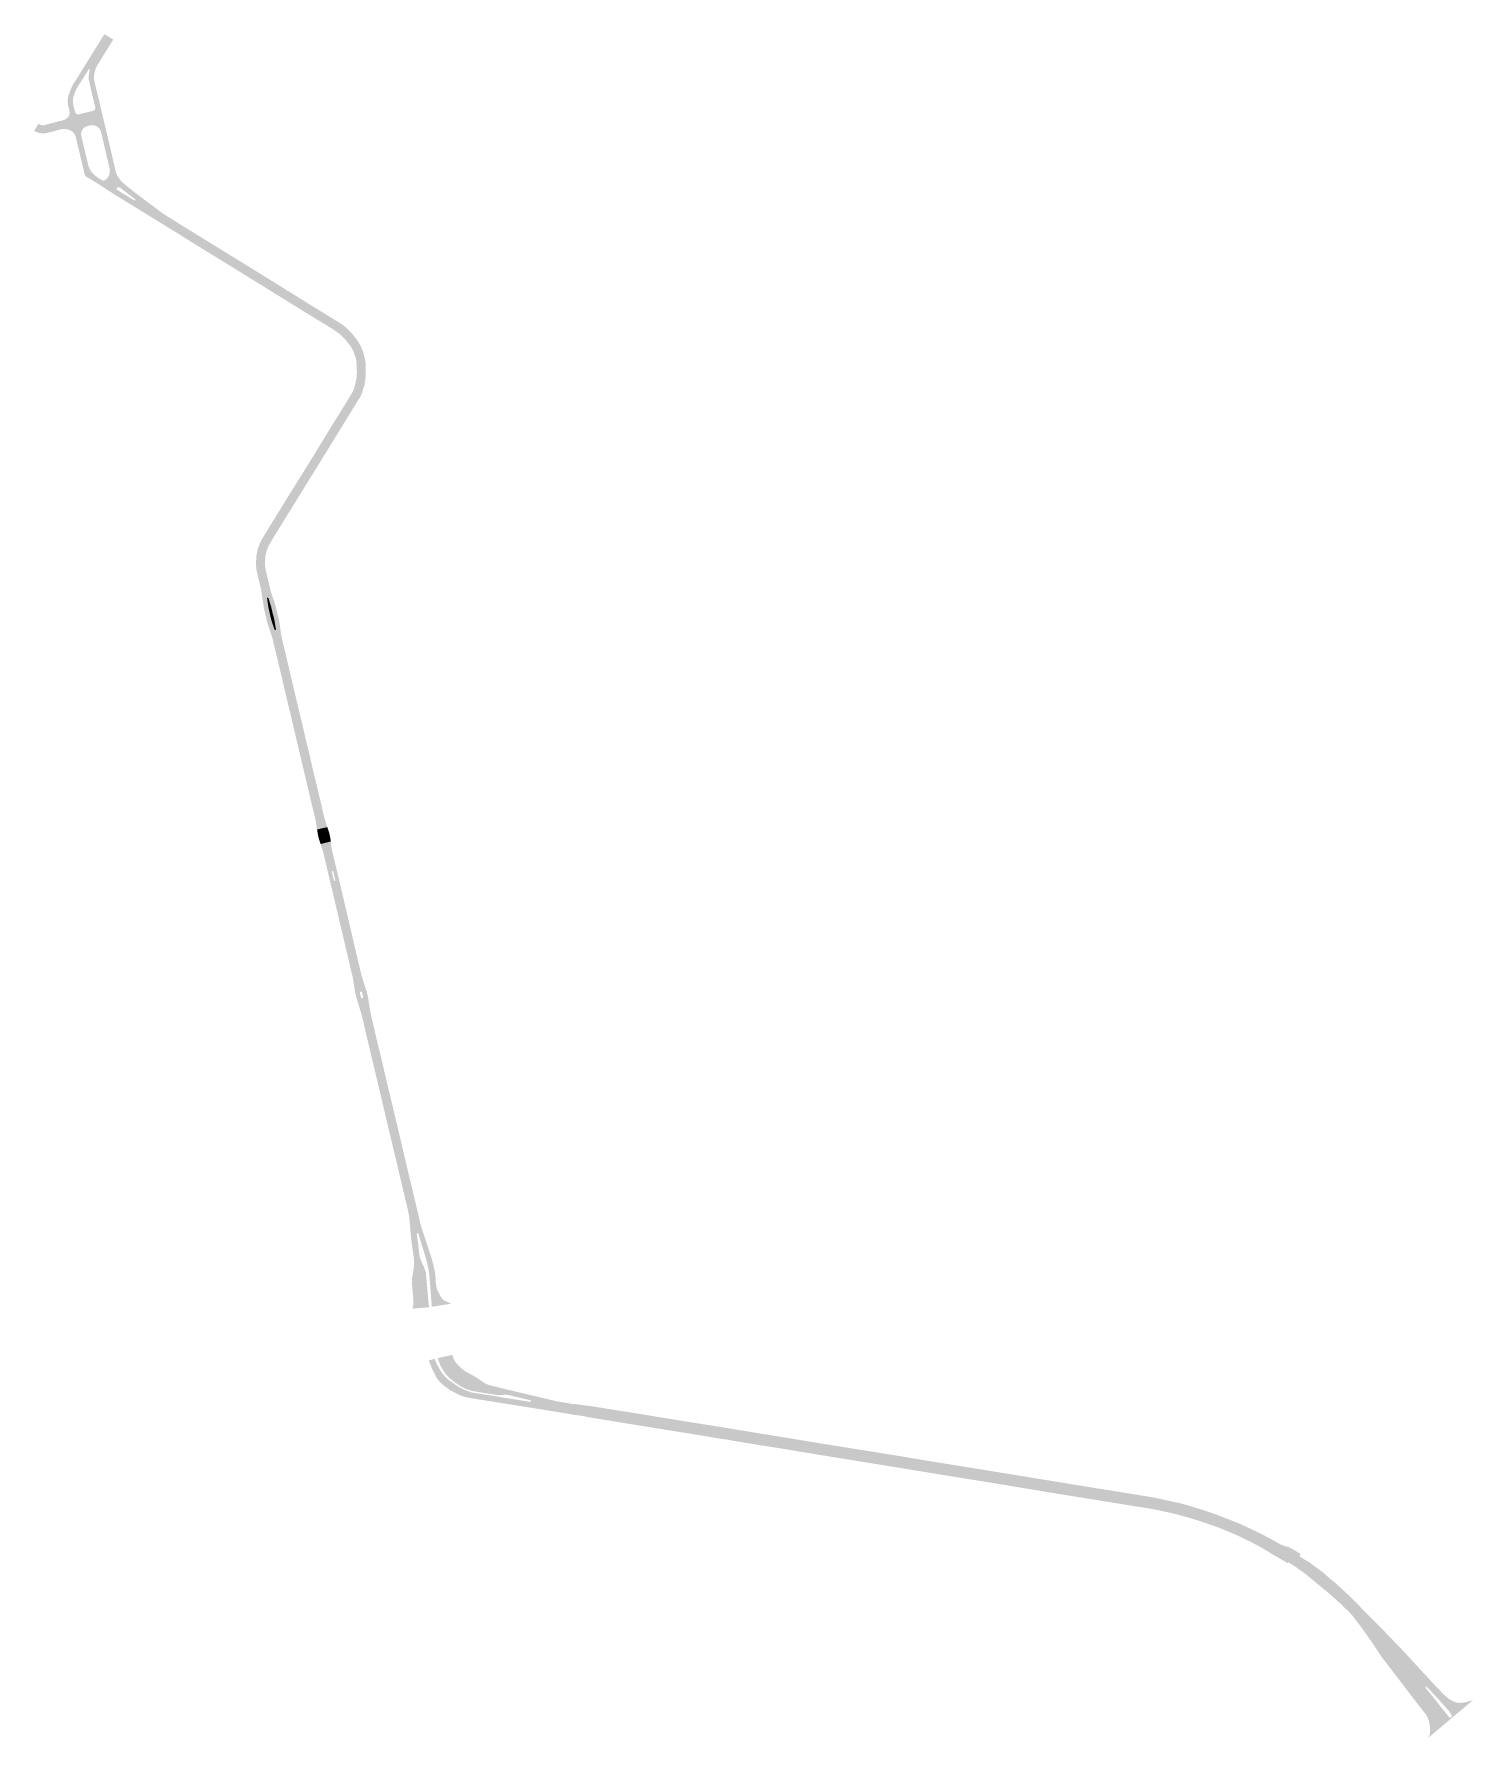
# Model space of a CAD drawing. Header units: inches. Extents: x 96691 to 101795, y 436648 to 442008.
# Drawn here: x 98371 to 99331, y 438273 to 439410 of the extents above; entities that cross this region are included whole.
import ezdxf

# ---------------------------------------------------------------- set-up
doc = ezdxf.new("R2010")
doc.units = ezdxf.units.IN
doc.header["$MEASUREMENT"] = 0

msp = doc.modelspace()

# ---------------------------------------------------------------- hatches: boundary and pattern name
h = msp.add_hatch(color=256)
h.paths.add_polyline_path([(98417.1, 439352.7), (98418.2, 439348.1), (98421.8, 439333), (98424.8, 439319.8), (98425.3, 439317.8), (98425.5, 439317.1), (98425.8, 439316.2), (98426.4, 439315), (98427.2, 439313.8), (98428.1, 439312.6), (98429, 439311.5), (98430.1, 439310.5), (98433.1, 439307.9), (98435.8, 439305.8), (98436.4, 439305.3), (98443.8, 439299.7), (98439.8, 439293.3), (98431.3, 439298.5), (98428.1, 439300.5), (98425.6, 439302), (98423.3, 439303.5), (98415.8, 439308.3), (98415.5, 439308.5), (98410.2, 439311.8), (98405.3, 439314.8), (98404.8, 439315.1), (98402.8, 439323.4), (98399.2, 439338.5), (98398.7, 439340.6), (98398.5, 439341.4), (98398.2, 439342.2), (98397.7, 439343.1), (98397.2, 439343.8), (98396.4, 439344.6), (98395.5, 439345.3), (98394.9, 439345.6), (98394.2, 439345.8), (98392.3, 439346.3), (98389.5, 439346.4), (98387.1, 439345.8), (98386.8, 439345.7), (98380, 439343.9), (98379.1, 439343.7), (98378, 439343.5), (98376.8, 439343.5), (98375.6, 439343.5), (98374.5, 439343.8), (98373.2, 439344.1), (98371.8, 439344.6), (98370.8, 439345.1), (98373.6, 439349.8), (98374.1, 439349.5), (98374.5, 439349.4), (98374.8, 439349.2), (98375.2, 439349.1), (98375.6, 439349), (98376, 439349), (98376.4, 439348.9), (98376.8, 439348.9), (98377.1, 439348.9), (98377.5, 439349), (98377.9, 439349.1), (98388.2, 439351.8), (98390.2, 439352.3), (98391, 439352.5), (98391.4, 439352.7), (98391.8, 439352.9), (98392.2, 439353.1), (98392.5, 439353.3), (98392.8, 439353.6), (98393.1, 439353.9), (98393.4, 439354.2), (98393.7, 439354.6), (98393.9, 439354.9), (98394.1, 439355.3), (98394.2, 439355.7), (98394.4, 439356.1), (98394.4, 439356.5), (98394.5, 439357), (98394.5, 439357.4), (98394.5, 439357.8), (98394.4, 439358.2), (98394.4, 439358.6), (98394.3, 439358.9), (98394, 439360.1), (98393.5, 439362.2), (98393.5, 439362.4), (98393.4, 439362.6), (98393.4, 439362.8), (98393.4, 439363), (98393.3, 439363.2), (98393.3, 439363.4), (98393.3, 439363.6), (98393.2, 439363.8), (98393.2, 439364), (98393.2, 439364.3), (98393.2, 439364.5), (98393.2, 439364.7), (98393.2, 439364.9), (98393.2, 439365.1), (98393.2, 439365.3), (98393.2, 439365.5), (98393.2, 439365.7), (98393.2, 439366), (98393.2, 439366.2), (98393.3, 439366.4), (98393.3, 439366.6), (98393.3, 439366.8), (98393.3, 439367), (98393.4, 439367.2), (98393.4, 439367.4), (98393.5, 439367.6), (98393.5, 439367.8), (98393.7, 439368.7), (98393.9, 439369.4), (98394.2, 439370), (98394.4, 439370.7), (98394.6, 439371.3), (98394.9, 439372), (98395.1, 439372.6), (98395.4, 439373.3), (98395.7, 439373.9), (98396, 439374.5), (98396.3, 439375.2), (98396.6, 439375.8), (98396.9, 439376.4), (98398, 439378), (98406.2, 439391.2), (98410.3, 439397.8), (98415.6, 439406.3), (98417.7, 439409.7), (98423.6, 439406.1), (98422.5, 439404.4), (98422, 439403.5), (98416.7, 439395), (98413.2, 439389.3), (98412.6, 439388.1), (98412.1, 439387.1), (98411.7, 439386), (98411.2, 439384.5), (98410.9, 439383.1), (98410.8, 439381.6), (98410.7, 439380.6), (98410.8, 439379.6), (98410.9, 439378.7), (98411.1, 439377.8), (98413.6, 439367.4), (98414, 439366), (98414.3, 439364.5), (98415, 439361.6), (98415.8, 439358.1), (98416.2, 439356.4), (98416.7, 439354.4), (98417.1, 439352.7)], flags=0)
h.paths.add_polyline_path([(98407.4, 439348.6), (98406.4, 439348.4), (98406.1, 439348.3), (98405.8, 439348.2), (98405.4, 439348), (98405.1, 439347.9), (98404.8, 439347.7), (98404.5, 439347.5), (98404.2, 439347.2), (98403.9, 439347), (98403.6, 439346.7), (98403.4, 439346.5), (98403.2, 439346.2), (98403, 439345.8), (98402.8, 439345.5), (98402.6, 439345.2), (98402.5, 439344.8), (98402.4, 439344.5), (98402.3, 439344.1), (98402.2, 439343.8), (98402.2, 439343.4), (98402.1, 439343), (98402.1, 439342.6), (98402.2, 439342.3), (98402.2, 439341.9), (98403.4, 439337), (98406.9, 439322.4), (98407, 439322), (98407.1, 439321.6), (98407.3, 439321.1), (98407.5, 439320.7), (98407.6, 439320.3), (98407.8, 439319.8), (98408.1, 439319.4), (98408.3, 439319), (98408.5, 439318.6), (98408.8, 439318.2), (98409.1, 439317.8), (98409.4, 439317.5), (98409.7, 439317.1), (98410, 439316.7), (98410.3, 439316.4), (98410.6, 439316.1), (98411, 439315.8), (98411.3, 439315.4), (98411.7, 439315.1), (98412, 439314.9), (98412.4, 439314.6), (98414.2, 439313.4), (98416, 439312.3), (98416.2, 439312.2), (98416.5, 439312.1), (98416.9, 439312), (98417.3, 439312), (98417.7, 439312.1), (98418, 439312.3), (98418.3, 439312.5), (98418.6, 439312.7), (98418.9, 439313), (98419.2, 439313.2), (98419.5, 439313.5), (98419.7, 439313.9), (98420, 439314.2), (98420.2, 439314.5), (98420.4, 439314.9), (98420.6, 439315.2), (98420.8, 439315.6), (98421, 439316), (98421.1, 439316.4), (98421.2, 439316.8), (98421.3, 439317), (98421.3, 439317.4), (98421.3, 439317.9), (98421.4, 439318.4), (98421.3, 439318.9), (98421.3, 439319.4), (98421.2, 439319.9), (98421.1, 439320.4), (98421, 439320.7), (98418, 439333.6), (98417.7, 439334.8), (98415.5, 439344.1), (98415.5, 439344.2), (98415.5, 439344.3), (98415.4, 439344.6), (98415.3, 439345), (98415.1, 439345.3), (98415, 439345.7), (98414.8, 439346.1), (98414.5, 439346.4), (98414.3, 439346.7), (98414, 439347), (98413.7, 439347.3), (98413.4, 439347.6), (98413.1, 439347.8), (98412.8, 439348.1), (98412.4, 439348.3), (98412, 439348.4), (98411.7, 439348.6), (98411.3, 439348.7), (98410.9, 439348.8), (98410.5, 439348.9), (98410.1, 439348.9), (98409.7, 439349), (98409.3, 439349), (98408.9, 439348.9), (98408.5, 439348.9), (98407.4, 439348.6)], flags=0)
h.paths.add_polyline_path([(98400.5, 439356.2), (98410, 439358.5), (98410.8, 439358.9), (98411.3, 439359.4), (98411.6, 439360.2), (98411.6, 439360.9), (98411.5, 439361.3), (98410.3, 439366.1), (98409, 439371.7), (98407.6, 439377.7), (98407.4, 439378.8), (98407.2, 439379.8), (98407.2, 439381), (98407.3, 439382.3), (98407.5, 439383.9), (98407.8, 439385.2), (98408, 439385.8), (98407.7, 439386.2), (98407.3, 439386.3), (98401.3, 439376.8), (98400.7, 439376), (98399.4, 439373.7), (98398.5, 439371.9), (98397.8, 439370.2), (98397.3, 439368.8), (98396.9, 439367.3), (98396.7, 439365.9), (98396.7, 439364.4), (98396.9, 439363), (98396.9, 439362.8), (98398.1, 439357.8), (98398.4, 439357.1), (98399, 439356.5), (98399.7, 439356.2), (98400.5, 439356.2)], flags=0)
h.paths.add_polyline_path([(98428.5, 439307), (98428, 439307.3), (98427.9, 439307.4), (98427.5, 439307.5), (98427.1, 439307.5), (98426.7, 439307.5), (98426.4, 439307.3), (98426.1, 439307.1), (98425.8, 439306.7), (98425.7, 439306.4), (98425.8, 439306.1), (98425.9, 439306), (98427.2, 439305.2), (98429.9, 439303.5), (98433.2, 439301.5), (98437.6, 439298.8), (98437.8, 439298.7), (98438.2, 439298.8), (98438.3, 439299.2), (98438.2, 439299.5), (98438.1, 439299.6), (98434, 439302.8), (98430.9, 439305.1), (98428.5, 439307)], flags=0)
for points in [[(98465.4, 439284.6), (98467.9, 439283), (98475.2, 439278.5), (98475.7, 439278.2), (98491.4, 439268.5), (98500, 439263.2), (98508, 439258.3), (98509, 439257.7), (98517.5, 439252.4), (98526.2, 439247), (98535.8, 439241.1), (98539.2, 439238.9), (98540.9, 439237.9), (98543.7, 439236.2), (98547.7, 439233.6), (98549.4, 439232.6), (98554.4, 439229.5), (98551.2, 439224.4), (98548.3, 439226.2), (98544.3, 439228.7), (98540.4, 439231.1), (98533.6, 439235.3), (98523.2, 439241.8), (98514.5, 439247.1), (98506, 439252.4), (98504.9, 439253.1), (98500, 439256.1), (98492.7, 439260.6), (98488.3, 439263.3), (98472.1, 439273.3), (98467.1, 439276.5), (98460.3, 439280.6), (98455.5, 439283.6), (98449.5, 439287.3), (98445.9, 439289.5), (98439.8, 439293.3), (98443.8, 439299.7), (98445.7, 439298.2), (98448.6, 439296.1), (98455, 439291.3), (98456.6, 439290.1), (98457.6, 439289.5), (98458.3, 439289), (98461, 439287.3), (98465.4, 439284.6)], [(98587, 439165.6), (98582.7, 439158.6), (98571.9, 439141.1), (98561.7, 439124.4), (98559, 439120.1), (98551.4, 439107.8), (98546.6, 439100), (98545.5, 439098.2), (98541.3, 439091.4), (98539.3, 439088.3), (98538.1, 439086.3), (98533, 439089.5), (98537.5, 439096.8), (98539.6, 439100.2), (98546.4, 439111.1), (98556.7, 439127.7), (98566.9, 439144.4), (98577.7, 439161.8), (98579.4, 439164.6), (98582, 439168.9), (98582.9, 439170.4), (98583.4, 439171.5), (98584.3, 439173.4), (98584.8, 439175.3), (98585.3, 439177.5), (98585.7, 439179.3), (98585.9, 439180.7), (98586, 439182.3), (98586.1, 439184.8), (98586, 439187.8), (98586, 439188), (98585.9, 439189.7), (98585.7, 439191.3), (98585.8, 439191.3), (98585.7, 439192.3), (98585.1, 439194.6), (98584.9, 439194.6), (98584.4, 439196.2), (98584, 439197.4), (98583.2, 439199.3), (98582.2, 439201), (98580.4, 439203.4), (98578.5, 439205.8), (98577.1, 439207.3), (98575.7, 439208.7), (98574, 439210.1), (98571.9, 439211.6), (98569.7, 439213.1), (98555.8, 439221.6), (98551.2, 439224.4), (98554.4, 439229.5), (98556.2, 439228.4), (98557.8, 439227.4), (98559.3, 439226.5), (98571.5, 439219), (98573.1, 439218), (98574.8, 439216.9), (98576.5, 439215.8), (98578.1, 439214.6), (98579, 439213.8), (98580.6, 439212.2), (98582.7, 439210.1), (98584, 439208.5), (98585.2, 439207), (98586.4, 439205.3), (98587.1, 439204.3), (98587.5, 439203.7), (98588.5, 439201.9), (98589, 439200.7), (98589.3, 439200.1), (98590.1, 439198), (98590.7, 439196.1), (98591.2, 439194.2), (98591.6, 439192.3), (98591.9, 439190.3), (98592, 439188.3), (98592, 439186), (98592, 439183.2), (98591.9, 439180.7), (98591.6, 439178.2), (98591.2, 439176), (98590.9, 439174.8), (98590.3, 439172.9), (98589.7, 439171), (98589, 439169.1), (98588.1, 439167.3), (98587, 439165.6)], [(98527.1, 439033.4), (98528.9, 439027.8), (98527.1, 439027.3), (98526.2, 439033.2), (98526.2, 439033.2), (98526.2, 439033.2), (98526.2, 439033.2), (98526.2, 439033.2), (98526.2, 439033.2), (98526.2, 439033.2), (98526.2, 439033.2), (98526.2, 439033.2), (98526.2, 439033.3), (98526.2, 439033.3), (98526.2, 439033.3), (98526.2, 439033.3), (98526.2, 439033.3), (98526.2, 439033.3), (98526.2, 439033.3), (98526.2, 439033.3), (98526.2, 439033.3), (98526.2, 439033.3), (98526.2, 439033.3), (98526.2, 439033.3), (98526.2, 439033.3), (98526.2, 439033.3), (98526.2, 439033.4), (98526.2, 439033.4), (98526.2, 439033.4), (98526.2, 439033.4), (98526.2, 439033.4), (98526.2, 439033.4), (98526.2, 439033.4), (98526.2, 439033.4), (98526.2, 439033.4), (98526.2, 439033.4), (98526.2, 439033.4), (98526.2, 439033.4), (98526.2, 439033.4), (98526.2, 439033.4), (98526.2, 439033.5), (98526.2, 439033.5), (98526.2, 439033.5), (98526.2, 439033.5), (98526.2, 439033.5), (98526.3, 439033.5), (98526.3, 439033.5), (98526.3, 439033.5), (98526.3, 439033.5), (98526.3, 439033.5), (98526.3, 439033.5), (98526.3, 439033.5), (98526.3, 439033.5), (98526.3, 439033.5), (98526.3, 439033.5), (98526.3, 439033.5), (98526.3, 439033.6), (98526.3, 439033.6), (98526.3, 439033.6), (98526.3, 439033.6), (98526.3, 439033.6), (98526.3, 439033.6), (98526.3, 439033.6), (98526.3, 439033.6), (98526.3, 439033.6), (98526.3, 439033.6), (98526.4, 439033.6), (98526.4, 439033.6), (98526.4, 439033.6), (98526.4, 439033.6), (98526.4, 439033.6), (98526.4, 439033.6), (98526.4, 439033.6), (98526.4, 439033.6), (98526.4, 439033.6), (98526.4, 439033.6), (98526.4, 439033.6), (98526.4, 439033.6), (98526.4, 439033.7), (98526.4, 439033.7), (98526.4, 439033.7), (98526.4, 439033.7), (98526.5, 439033.7), (98526.5, 439033.7), (98526.5, 439033.7), (98526.5, 439033.7), (98526.5, 439033.7), (98526.5, 439033.7), (98526.5, 439033.7), (98526.5, 439033.7), (98526.5, 439033.7), (98526.5, 439033.7), (98526.5, 439033.7), (98526.5, 439033.7), (98526.5, 439033.7), (98526.5, 439033.7), (98526.6, 439033.7), (98526.6, 439033.7), (98526.6, 439033.7), (98526.6, 439033.7), (98526.6, 439033.7), (98526.6, 439033.7), (98526.6, 439033.7), (98526.6, 439033.7), (98526.6, 439033.7), (98526.6, 439033.7), (98526.6, 439033.7), (98526.6, 439033.7), (98526.6, 439033.7), (98526.6, 439033.7), (98526.7, 439033.7), (98526.7, 439033.7), (98526.7, 439033.7), (98526.7, 439033.7), (98526.7, 439033.7), (98526.7, 439033.7), (98526.7, 439033.7), (98526.7, 439033.7), (98526.7, 439033.7), (98526.7, 439033.7), (98526.7, 439033.7), (98526.7, 439033.7), (98526.7, 439033.7), (98526.8, 439033.7), (98526.8, 439033.7), (98526.8, 439033.7), (98526.8, 439033.7), (98526.8, 439033.7), (98526.8, 439033.7), (98526.8, 439033.7), (98526.8, 439033.7), (98526.8, 439033.7), (98526.8, 439033.7), (98526.8, 439033.7), (98526.8, 439033.7), (98526.8, 439033.7), (98526.8, 439033.7), (98526.8, 439033.6), (98526.9, 439033.6), (98526.9, 439033.6), (98526.9, 439033.6), (98526.9, 439033.6), (98526.9, 439033.6), (98526.9, 439033.6), (98526.9, 439033.6), (98526.9, 439033.6), (98526.9, 439033.6), (98526.9, 439033.6), (98526.9, 439033.6), (98526.9, 439033.6), (98526.9, 439033.6), (98526.9, 439033.6), (98526.9, 439033.6), (98526.9, 439033.6), (98527, 439033.6), (98527, 439033.6), (98527, 439033.6), (98527, 439033.6), (98527, 439033.6), (98527, 439033.5), (98527, 439033.5), (98527, 439033.5), (98527, 439033.5), (98527, 439033.5), (98527, 439033.5), (98527, 439033.5), (98527, 439033.5), (98527, 439033.5), (98527, 439033.5), (98527, 439033.5), (98527, 439033.5), (98527, 439033.5), (98527, 439033.5), (98527, 439033.5), (98527, 439033.5), (98527, 439033.4), (98527, 439033.4), (98527, 439033.4), (98527.1, 439033.4), (98527.1, 439033.4), (98527.1, 439033.4), (98527.1, 439033.4), (98527.1, 439033.4), (98527.1, 439033.4)], [(98530.7, 439020.6), (98531.3, 439017.6), (98529.5, 439017.2), (98528.7, 439020.1), (98528, 439023), (98527.1, 439027.3), (98528.9, 439027.8), (98529.9, 439023.4), (98530.7, 439020.6)], [(98531.3, 439017.6), (98532.1, 439012.6), (98532.1, 439012.6), (98532.1, 439012.6), (98532.1, 439012.6), (98532.1, 439012.5), (98532.1, 439012.5), (98532.1, 439012.5), (98532.1, 439012.5), (98532.1, 439012.5), (98532.1, 439012.5), (98532.1, 439012.5), (98532.1, 439012.5), (98532.1, 439012.5), (98532.1, 439012.5), (98532.1, 439012.5), (98532.1, 439012.5), (98532.1, 439012.5), (98532.1, 439012.5), (98532.1, 439012.4), (98532.1, 439012.4), (98532.1, 439012.4), (98532.1, 439012.4), (98532.1, 439012.4), (98532.1, 439012.4), (98532.1, 439012.4), (98532.1, 439012.4), (98532.1, 439012.4), (98532.1, 439012.4), (98532, 439012.4), (98532, 439012.4), (98532, 439012.4), (98532, 439012.4), (98532, 439012.3), (98532, 439012.3), (98532, 439012.3), (98532, 439012.3), (98532, 439012.3), (98532, 439012.3), (98532, 439012.3), (98532, 439012.3), (98532, 439012.3), (98532, 439012.3), (98532, 439012.3), (98532, 439012.3), (98532, 439012.3), (98532, 439012.3), (98532, 439012.3), (98532, 439012.2), (98532, 439012.2), (98532, 439012.2), (98532, 439012.2), (98532, 439012.2), (98532, 439012.2), (98532, 439012.2), (98531.9, 439012.2), (98531.9, 439012.2), (98531.9, 439012.2), (98531.9, 439012.2), (98531.9, 439012.2), (98531.9, 439012.2), (98531.9, 439012.2), (98531.9, 439012.2), (98531.9, 439012.2), (98531.9, 439012.2), (98531.9, 439012.2), (98531.9, 439012.2), (98531.9, 439012.2), (98531.9, 439012.1), (98531.9, 439012.1), (98531.9, 439012.1), (98531.9, 439012.1), (98531.9, 439012.1), (98531.8, 439012.1), (98531.8, 439012.1), (98531.8, 439012.1), (98531.8, 439012.1), (98531.8, 439012.1), (98531.8, 439012.1), (98531.8, 439012.1), (98531.8, 439012.1), (98531.8, 439012.1), (98531.8, 439012.1), (98531.8, 439012.1), (98531.8, 439012.1), (98531.8, 439012.1), (98531.8, 439012.1), (98531.7, 439012.1), (98531.7, 439012.1), (98531.7, 439012.1), (98531.7, 439012.1), (98531.7, 439012.1), (98531.7, 439012.1), (98531.7, 439012.1), (98531.7, 439012.1), (98531.7, 439012.1), (98531.7, 439012.1), (98531.7, 439012.1), (98531.7, 439012.1), (98531.7, 439012.1), (98531.7, 439012.1), (98531.6, 439012.1), (98531.6, 439012.1), (98531.6, 439012.1), (98531.6, 439012.1), (98531.6, 439012.1), (98531.6, 439012.1), (98531.6, 439012.1), (98531.6, 439012.1), (98531.6, 439012.1), (98531.6, 439012.1), (98531.6, 439012.1), (98531.6, 439012.1), (98531.6, 439012.1), (98531.6, 439012.1), (98531.5, 439012.1), (98531.5, 439012.1), (98531.5, 439012.1), (98531.5, 439012.1), (98531.5, 439012.1), (98531.5, 439012.1), (98531.5, 439012.1), (98531.5, 439012.1), (98531.5, 439012.1), (98531.5, 439012.1), (98531.5, 439012.1), (98531.5, 439012.1), (98531.5, 439012.1), (98531.5, 439012.1), (98531.4, 439012.1), (98531.4, 439012.1), (98531.4, 439012.1), (98531.4, 439012.1), (98531.4, 439012.1), (98531.4, 439012.1), (98531.4, 439012.1), (98531.4, 439012.1), (98531.4, 439012.1), (98531.4, 439012.1), (98531.4, 439012.1), (98531.4, 439012.1), (98531.4, 439012.1), (98531.4, 439012.2), (98531.4, 439012.2), (98531.3, 439012.2), (98531.3, 439012.2), (98531.3, 439012.2), (98531.3, 439012.2), (98531.3, 439012.2), (98531.3, 439012.2), (98531.3, 439012.2), (98531.3, 439012.2), (98531.3, 439012.2), (98531.3, 439012.2), (98531.3, 439012.2), (98531.3, 439012.2), (98531.3, 439012.2), (98531.3, 439012.2), (98531.3, 439012.2), (98531.3, 439012.2), (98531.3, 439012.2), (98531.3, 439012.2), (98531.3, 439012.3), (98531.3, 439012.3), (98531.2, 439012.3), (98531.2, 439012.3), (98531.2, 439012.3), (98531.2, 439012.3), (98531.2, 439012.3), (98531.2, 439012.3), (98531.2, 439012.3), (98531.2, 439012.3), (98531.2, 439012.3), (98531.2, 439012.3), (98531.2, 439012.3), (98531.2, 439012.3), (98531.2, 439012.3), (98531.2, 439012.4), (98531.2, 439012.4), (98531.2, 439012.4), (98529.5, 439017.2), (98531.3, 439017.6)], [(98559.3, 438908.6), (98562.5, 438895.1), (98563.2, 438891.9), (98564.5, 438886.5), (98565.9, 438882.2), (98566.4, 438880.7), (98559.6, 438879.1), (98559.5, 438879.6), (98558.6, 438885), (98558.4, 438886), (98555.6, 438897.6), (98554.2, 438903.7), (98549.9, 438921.7), (98541.7, 438956.5), (98540.6, 438961), (98536.7, 438977.6), (98542.6, 438979), (98543.1, 438976.9), (98543.9, 438973.4), (98545.2, 438968), (98547.4, 438958.7), (98549.4, 438950.4), (98551.2, 438942.8), (98551.3, 438942.1), (98553.1, 438934.6), (98554.7, 438928.1), (98556.9, 438918.4), (98559.3, 438908.6)], [(98568.4, 438873.1), (98568.7, 438871.1), (98561.9, 438869.4), (98561.3, 438871.3), (98560.8, 438872.7), (98560.3, 438874.6), (98560.1, 438875.7), (98559.9, 438877.1), (98559.8, 438877.6), (98559.6, 438879.1), (98566.4, 438880.7), (98566.9, 438879.2), (98567, 438878.8), (98567.5, 438877.4), (98568.2, 438874.4), (98568.4, 438873.1), (98568.4, 438873.1)], [(98629.1, 438613.8), (98631.7, 438606), (98636.2, 438592.2), (98636.5, 438591), (98636.8, 438590.1), (98637.4, 438587.4), (98638.1, 438584.2), (98638.4, 438582.2), (98638.6, 438580.2), (98638.7, 438577.2), (98638.9, 438575.7), (98639.1, 438574), (98639.5, 438572.8), (98639.7, 438572), (98639.8, 438571.8), (98640.3, 438570.7), (98641.6, 438568.1), (98642.2, 438567.2), (98642.5, 438566.7), (98643.1, 438566), (98643.6, 438565.5), (98645, 438564.6), (98645.4, 438564.4), (98647.5, 438563.4), (98649, 438562.8), (98636.1, 438560.7), (98635.8, 438564.6), (98635.6, 438566.5), (98635.3, 438570.8), (98634.4, 438582.5), (98634.2, 438583.6), (98633.9, 438585.4), (98633.2, 438588.9), (98632.6, 438591.3), (98632.1, 438593.2), (98627.1, 438609.5), (98627, 438609.8), (98626.7, 438609.9), (98626.3, 438609.8), (98626.1, 438609.5), (98627.8, 438595.4), (98628, 438594.4), (98628.5, 438592.5), (98629.3, 438590.7), (98631.3, 438586.1), (98631.6, 438585.2), (98631.9, 438584.2), (98632.1, 438583.2), (98632.6, 438578.2), (98633.3, 438570.4), (98633.6, 438566.2), (98633.8, 438564.1), (98634.1, 438561.8), (98634.4, 438560.4), (98623.2, 438559.4), (98623.5, 438561), (98623.7, 438562.4), (98623.8, 438564.4), (98623.5, 438568.1), (98622.9, 438575.5), (98622.8, 438576.4), (98622.8, 438577.7), (98622.9, 438578.9), (98623.1, 438580.9), (98623.4, 438582.9), (98623.9, 438585.9), (98624.2, 438587.8), (98624.3, 438589.4), (98624.2, 438590.9), (98624.1, 438592.9), (98623.7, 438595.8), (98623, 438600.9), (98622.7, 438603.1), (98622.3, 438606.3), (98622, 438608.8), (98621.6, 438614.4), (98628.5, 438616), (98628.9, 438614.6), (98629.1, 438613.8)], [(98731.3, 438495.9), (98743.6, 438494.2), (98761, 438491.4), (98765.7, 438490.7), (98770.6, 438489.9), (98773.1, 438489.5), (98774.7, 438489.3), (98775.7, 438489.1), (98783.4, 438487.8), (98807.3, 438483.9), (98806.1, 438476.4), (98785.6, 438479.7), (98744.3, 438486.4), (98738.5, 438487.4), (98738.4, 438487.5), (98735.9, 438488), (98730.1, 438488.7), (98730.1, 438488.8), (98715.5, 438491.2), (98701.9, 438493.4), (98661.2, 438499.9), (98659.2, 438500.3), (98657.3, 438500.8), (98655.4, 438501.5), (98653.6, 438502.3), (98650.9, 438503.7), (98649.1, 438504.6), (98647.5, 438505.7), (98645, 438507.5), (98644.2, 438508.1), (98643, 438509.2), (98641.2, 438510.8), (98640.6, 438511.5), (98639.9, 438512.3), (98638.9, 438514), (98638, 438515.8), (98636.6, 438518.5), (98635.8, 438520.4), (98634.3, 438524.3), (98634, 438524.9), (98638.1, 438526), (98638.4, 438524.9), (98639.5, 438522.4), (98639.7, 438521.9), (98639.9, 438521.6), (98640.1, 438521.3), (98640.2, 438521.1), (98641.8, 438518.2), (98643.5, 438515.8), (98645.5, 438513.5), (98647.8, 438511.5), (98650.3, 438509.8), (98652.1, 438508.5), (98654.9, 438506.8), (98657.6, 438505.4), (98660.4, 438504.3), (98662.2, 438503.6), (98674.4, 438501.7), (98689.5, 438499.2), (98699.5, 438497.6), (98701.7, 438497.3), (98702, 438497.3), (98702.2, 438497.4), (98702.3, 438497.7), (98702.3, 438498), (98701.9, 438498.3), (98688.3, 438501.6), (98687.3, 438501.8), (98686.1, 438501.9), (98685, 438502), (98683.4, 438501.9), (98682.4, 438501.8), (98681.5, 438501.8), (98680.5, 438501.8), (98678.5, 438502), (98663.7, 438504.4), (98662.7, 438504.6), (98660.8, 438505.2), (98658.9, 438505.9), (98657.1, 438506.7), (98655.3, 438507.7), (98653.6, 438508.8), (98651.2, 438510.5), (98649.6, 438511.7), (98648.1, 438513), (98646.6, 438514.5), (98645.3, 438515.9), (98644.1, 438517.6), (98643, 438519.3), (98642.1, 438521), (98641.7, 438521.9), (98641.5, 438522.4), (98641.3, 438522.7), (98641.2, 438523.1), (98640.6, 438524.7), (98640, 438526.5), (98649.8, 438528.6), (98649.9, 438528), (98650.4, 438526.6), (98651, 438525.2), (98652.1, 438523.5), (98653.6, 438521.8), (98654.5, 438520.9), (98655.9, 438519.6), (98657.5, 438518.3), (98658.3, 438517.7), (98659.2, 438517.2), (98664, 438514.6), (98665.7, 438513.5), (98667.4, 438512.5), (98669, 438511.3), (98670.7, 438510.2), (98672.4, 438509.2), (98674.2, 438508.5), (98676.1, 438507.9), (98677.1, 438507.7), (98695.1, 438503.4), (98702.1, 438501.7), (98720.4, 438497.4), (98721.4, 438497.3), (98729.3, 438496), (98731.3, 438495.8), (98731.3, 438495.9)], [(98857.2, 438475.8), (98850, 438469.2), (98820.2, 438474.1), (98806.1, 438476.4), (98807.3, 438483.9), (98811.7, 438483.2), (98828.1, 438480.6), (98840.2, 438478.6), (98848.3, 438477.3), (98857.2, 438475.8)], [(98948.8, 438461), (98947.8, 438453.3), (98940.3, 438454.5), (98896, 438461.7), (98857.7, 438468), (98854.2, 438468.5), (98850, 438469.2), (98857.2, 438475.8), (98863.6, 438474.8), (98887.9, 438470.8), (98901.4, 438468.6), (98935.1, 438463.2), (98948.8, 438461)], [(99074.1, 438440.5), (99100.3, 438436.3), (99099.1, 438428.6), (99051.5, 438436.3), (99011.9, 438442.9), (99000, 438444.8), (98977.6, 438448.4), (98947.8, 438453.3), (98948.8, 438461), (98967.1, 438457.9), (99000, 438452.6), (99040.5, 438446), (99074.1, 438440.5)], [(99168.8, 438418.4), (99173.6, 438416.5), (99178.3, 438414.4), (99183, 438412.2), (99187.7, 438410), (99192.3, 438407.6), (99196.8, 438405.2), (99201.3, 438402.7), (99201.6, 438402.6), (99201.9, 438402.4), (99202.3, 438402.1), (99202.7, 438401.9), (99203.2, 438401.7), (99203.7, 438401.5), (99204.1, 438401.3), (99204.6, 438401.2), (99205.1, 438401), (99205.5, 438400.9), (99205.9, 438400.8), (99206.1, 438400.8), (99206.2, 438400.8), (99206.4, 438400.7), (99206.6, 438400.7), (99206.8, 438400.6), (99206.9, 438400.6), (99207.1, 438400.6), (99207.3, 438400.5), (99207.4, 438400.5), (99207.6, 438400.4), (99207.8, 438400.3), (99207.9, 438400.3), (99208.3, 438400), (99210.1, 438399.1), (99212.2, 438397.9), (99212.3, 438397.8), (99214.4, 438396.5), (99215.6, 438395.6), (99214.8, 438394.3), (99216.4, 438393.2), (99218.6, 438391.8), (99221, 438390.5), (99225.7, 438387), (99219.5, 438381.9), (99216.5, 438384.2), (99215.4, 438384.9), (99213.1, 438386.6), (99211, 438388), (99208.2, 438389.7), (99207.2, 438390.4), (99206.8, 438389.7), (99205.2, 438390.7), (99202.1, 438392.5), (99201.9, 438392.7), (99200.3, 438393.6), (99197.9, 438394.9), (99190.6, 438399.4), (99189.5, 438400), (99186.1, 438401.9), (99182.6, 438403.7), (99179.1, 438405.4), (99175.6, 438407.1), (99172, 438408.8), (99168.4, 438410.3), (99164.8, 438411.8), (99161.2, 438413.3), (99157.5, 438414.6), (99149.3, 438417.4), (99144.8, 438418.9), (99140.3, 438420.2), (99135.7, 438421.5), (99131.2, 438422.7), (99126.5, 438423.7), (99121.9, 438424.7), (99119.6, 438425.2), (99114.9, 438426.1), (99110.2, 438426.8), (99099.1, 438428.6), (99100.3, 438436.3), (99105.8, 438435.4), (99117.9, 438433.4), (99134.9, 438429.7), (99139.8, 438428.4), (99144.7, 438426.9), (99149.6, 438425.4), (99154.4, 438423.8), (99159.3, 438422.1), (99164, 438420.3), (99168.8, 438418.4)]]:
    msp.add_hatch(color=256).paths.add_polyline_path(points, flags=0)
h = msp.add_hatch(color=256)
h.paths.add_polyline_path([(98536.7, 438977.6), (98536.2, 438980), (98535.5, 438982.8), (98532.3, 438996.1), (98529.8, 439006.7), (98526.6, 439016.2), (98526.1, 439018.2), (98525.8, 439019.4), (98525.1, 439022.3), (98524.2, 439026.4), (98524.2, 439026.8), (98524, 439027.5), (98523.1, 439033.4), (98522.5, 439037.3), (98522.4, 439038.3), (98521.4, 439042.5), (98519.5, 439050.5), (98519.1, 439052.5), (98518.9, 439054.5), (98518.8, 439056.5), (98518.9, 439058.5), (98519, 439060.5), (98519.1, 439061.7), (98519.3, 439062.9), (98519.6, 439064.2), (98519.7, 439064.9), (98520.2, 439066.8), (98520.9, 439068.7), (98521.7, 439070.6), (98522.3, 439071.9), (98523.3, 439073.6), (98526.4, 439078.7), (98527.9, 439081.2), (98533, 439089.5), (98538.1, 439086.3), (98535.8, 439082.5), (98530.4, 439073.8), (98528.7, 439070.9), (98527.4, 439068.8), (98526.6, 439066.9), (98525.9, 439065), (98525.4, 439063.1), (98525.2, 439062), (98525, 439060.8), (98524.9, 439058.6), (98524.8, 439055.6), (98525, 439053.5), (98525.4, 439051.6), (98528.3, 439039.4), (98528.5, 439038.4), (98529.6, 439035.1), (98531.1, 439030.7), (98531.8, 439028.5), (98532, 439027.9), (98532.8, 439024.1), (98533.6, 439021.2), (98534.3, 439018.2), (98534.6, 439016.2), (98535.5, 439009.3), (98535.7, 439008.3), (98536.4, 439005.1), (98537.8, 438999.4), (98538.3, 438997.3), (98540.4, 438988.5), (98542.6, 438979), (98536.7, 438977.6)], flags=0)
h.paths.add_polyline_path([(98531.6, 439012.1), (98531.8, 439012.1), (98532, 439012.3), (98532.1, 439012.5), (98531.3, 439017.6), (98530.7, 439020.6), (98529.9, 439023.4), (98528.9, 439027.8), (98527.1, 439027.3), (98528, 439023), (98528.7, 439020.1), (98529.5, 439017.2), (98531.2, 439012.3), (98531.4, 439012.1), (98531.6, 439012.1)], flags=0)
h = msp.add_hatch(color=256)
h.paths.add_polyline_path([(98573.5, 438848.5), (98581.2, 438815.8), (98583.2, 438807.1), (98585.9, 438795.6), (98580.1, 438794.2), (98579.4, 438797.2), (98567.6, 438847.1), (98565.4, 438856.5), (98564.6, 438859.8), (98563.6, 438864.2), (98562.2, 438868.4), (98561.9, 438869.4), (98568.7, 438871.1), (98568.8, 438870), (98568.9, 438868.9), (98569.4, 438865.6), (98572.4, 438853.1), (98573.5, 438848.5)], flags=0)
h.paths.add_polyline_path([(98570.8, 438844.8), (98571.8, 438845), (98570.9, 438848.7), (98570.3, 438851.4), (98569.3, 438851.1), (98570.2, 438847.4), (98570.8, 438844.8)], flags=0)
h = msp.add_hatch(color=256)
h.paths.add_polyline_path([(98596.9, 438749.5), (98598.9, 438740.8), (98601, 438732), (98603, 438723.9), (98607, 438706.6), (98609, 438698.4), (98610.7, 438691.3), (98612.1, 438685.3), (98614.2, 438676.6), (98616, 438668.9), (98619.8, 438652.6), (98622.1, 438643.2), (98624.8, 438631.8), (98626.2, 438625.9), (98627.6, 438620.1), (98628.5, 438616), (98621.6, 438614.4), (98621.5, 438615.5), (98620.9, 438621.7), (98620.8, 438622), (98620.1, 438625.4), (98616.2, 438641.7), (98611.5, 438661.7), (98607.4, 438678.7), (98601.3, 438704.8), (98598.2, 438717.6), (98591.9, 438744.2), (98590.6, 438750), (98589.2, 438755.8), (98586.2, 438765.4), (98585.9, 438766.6), (98585.7, 438767.4), (98585.2, 438769.4), (98584.9, 438770.5), (98583.5, 438779.7), (98582, 438786), (98580.1, 438794.2), (98585.9, 438795.6), (98589.1, 438782.3), (98589.7, 438780.1), (98590.6, 438777.2), (98592.2, 438772.3), (98592.5, 438771.3), (98592.6, 438771.1), (98593.3, 438768.2), (98593.7, 438766.2), (98594.9, 438758.2), (98595.3, 438756.3), (98596.1, 438752.7), (98596.8, 438750), (98596.9, 438749.5)], flags=0)
h.paths.add_polyline_path([(98589.7, 438766.5), (98590.2, 438766.7), (98590.3, 438767.3), (98589.6, 438770.4), (98589.4, 438770.8), (98589, 438770.9), (98588.5, 438770.9), (98588.1, 438770.4), (98588.1, 438770), (98588.8, 438767.1), (98588.9, 438766.8), (98589.3, 438766.5), (98589.7, 438766.5)], flags=0)
h = msp.add_hatch(color=256)
h.paths.add_polyline_path([(99290.9, 438323.7), (99296.3, 438317.8), (99306, 438307.3), (99310.6, 438302.5), (99312.2, 438301), (99312.4, 438300.8), (99312.6, 438300.6), (99312.9, 438300.4), (99313.1, 438300.2), (99313.4, 438300), (99313.6, 438299.8), (99313.9, 438299.6), (99314.2, 438299.4), (99314.4, 438299.2), (99314.7, 438299), (99315, 438298.8), (99315.2, 438298.7), (99315.5, 438298.5), (99315.8, 438298.4), (99316.1, 438298.2), (99316.4, 438298.1), (99316.7, 438297.9), (99316.9, 438297.8), (99317.2, 438297.6), (99317.5, 438297.5), (99317.8, 438297.4), (99318.1, 438297.3), (99318.4, 438297.1), (99318.7, 438297), (99319, 438296.9), (99319.4, 438296.8), (99319.7, 438296.7), (99320, 438296.6), (99320.3, 438296.6), (99320.7, 438296.5), (99321, 438296.5), (99321.3, 438296.4), (99321.5, 438296.4), (99322.1, 438296.4), (99322.5, 438296.5), (99323, 438296.5), (99323.4, 438296.6), (99323.8, 438296.6), (99324.2, 438296.7), (99324.6, 438296.7), (99325, 438296.8), (99325.5, 438296.9), (99325.9, 438297), (99326.3, 438297.1), (99326.7, 438297.2), (99327.2, 438297.4), (99330.1, 438298.1), (99330.5, 438298.2), (99300.7, 438273.1), (99301, 438273.8), (99301.1, 438274.1), (99301.2, 438274.2), (99301.3, 438274.4), (99301.4, 438274.6), (99301.5, 438274.8), (99301.6, 438274.9), (99301.6, 438275.1), (99301.7, 438275.3), (99301.8, 438275.5), (99301.8, 438275.7), (99301.9, 438276.2), (99301.9, 438276.6), (99302, 438277), (99302, 438277.5), (99301.9, 438278.1), (99301.9, 438278.7), (99301.9, 438279.3), (99301.8, 438279.9), (99301.8, 438280.4), (99301.7, 438281), (99301.7, 438281.3), (99301.7, 438281.6), (99301.6, 438281.9), (99301.6, 438282.2), (99301.5, 438282.4), (99301.5, 438282.7), (99301.4, 438283), (99301.4, 438283.3), (99301.3, 438283.6), (99301.2, 438283.9), (99301.2, 438284.1), (99301.1, 438284.4), (99301, 438284.7), (99300.9, 438285), (99300.8, 438285.2), (99300.7, 438285.5), (99300.6, 438285.8), (99300.5, 438286), (99300.4, 438286.3), (99300.3, 438286.6), (99300.2, 438286.8), (99300, 438287.1), (99299.9, 438287.4), (99299.8, 438287.6), (99299.6, 438287.9), (99299.5, 438288.1), (99299.4, 438288.4), (99293.2, 438296.3), (99278, 438316.2), (99269.8, 438326.9), (99268.7, 438328.5), (99262.9, 438337.3), (99255.9, 438347.1), (99251, 438353.6), (99249, 438355.9), (99247, 438358), (99244.1, 438360.7), (99240.8, 438363.9), (99237.5, 438366.9), (99232.1, 438371.6), (99230.8, 438372.5), (99228.5, 438374.5), (99224.4, 438377.8), (99219.5, 438381.9), (99225.7, 438387), (99230.6, 438383.5), (99232.7, 438381.5), (99234.6, 438379.8), (99236.7, 438378.1), (99236.9, 438377.9), (99238.9, 438376.3), (99240.8, 438374.5), (99245, 438370.7), (99246.3, 438369.5), (99249.7, 438366.3), (99251.2, 438364.8), (99256.6, 438359.2), (99265.1, 438350.6), (99269.9, 438345.8), (99274.8, 438340.7), (99282.6, 438332.6), (99284.4, 438330.7), (99290.9, 438323.7)], flags=0)
h.paths.add_polyline_path([(99303.2, 438303.5), (99299.7, 438307.2), (99299.6, 438307.3), (99299.4, 438307.3), (99299.2, 438307.3), (99299, 438307.2), (99298.9, 438307), (99298.9, 438306.9), (99298.9, 438306.7), (99298.9, 438306.5), (99299, 438306.4), (99305.9, 438297.9), (99312.2, 438289.9), (99314, 438287.7), (99314.6, 438286.9), (99314.7, 438286.8), (99314.9, 438286.7), (99315.1, 438286.7), (99315.3, 438286.7), (99315.4, 438286.7), (99315.6, 438286.7), (99315.8, 438286.8), (99316, 438286.9), (99316.1, 438287), (99316.2, 438287.1), (99316.3, 438287.3), (99316.4, 438287.5), (99316.4, 438287.7), (99316.5, 438287.9), (99316.4, 438288), (99316.4, 438288.2), (99316.1, 438288.7), (99315.8, 438289.1), (99315.5, 438289.6), (99315.2, 438290), (99314.9, 438290.4), (99314.6, 438290.9), (99314.3, 438291.3), (99313.3, 438292.4), (99312.6, 438293.2), (99312, 438293.9), (99309.3, 438296.9), (99306.6, 438299.9), (99303.2, 438303.5)], flags=0)

doc.saveas('drawing.dxf')
